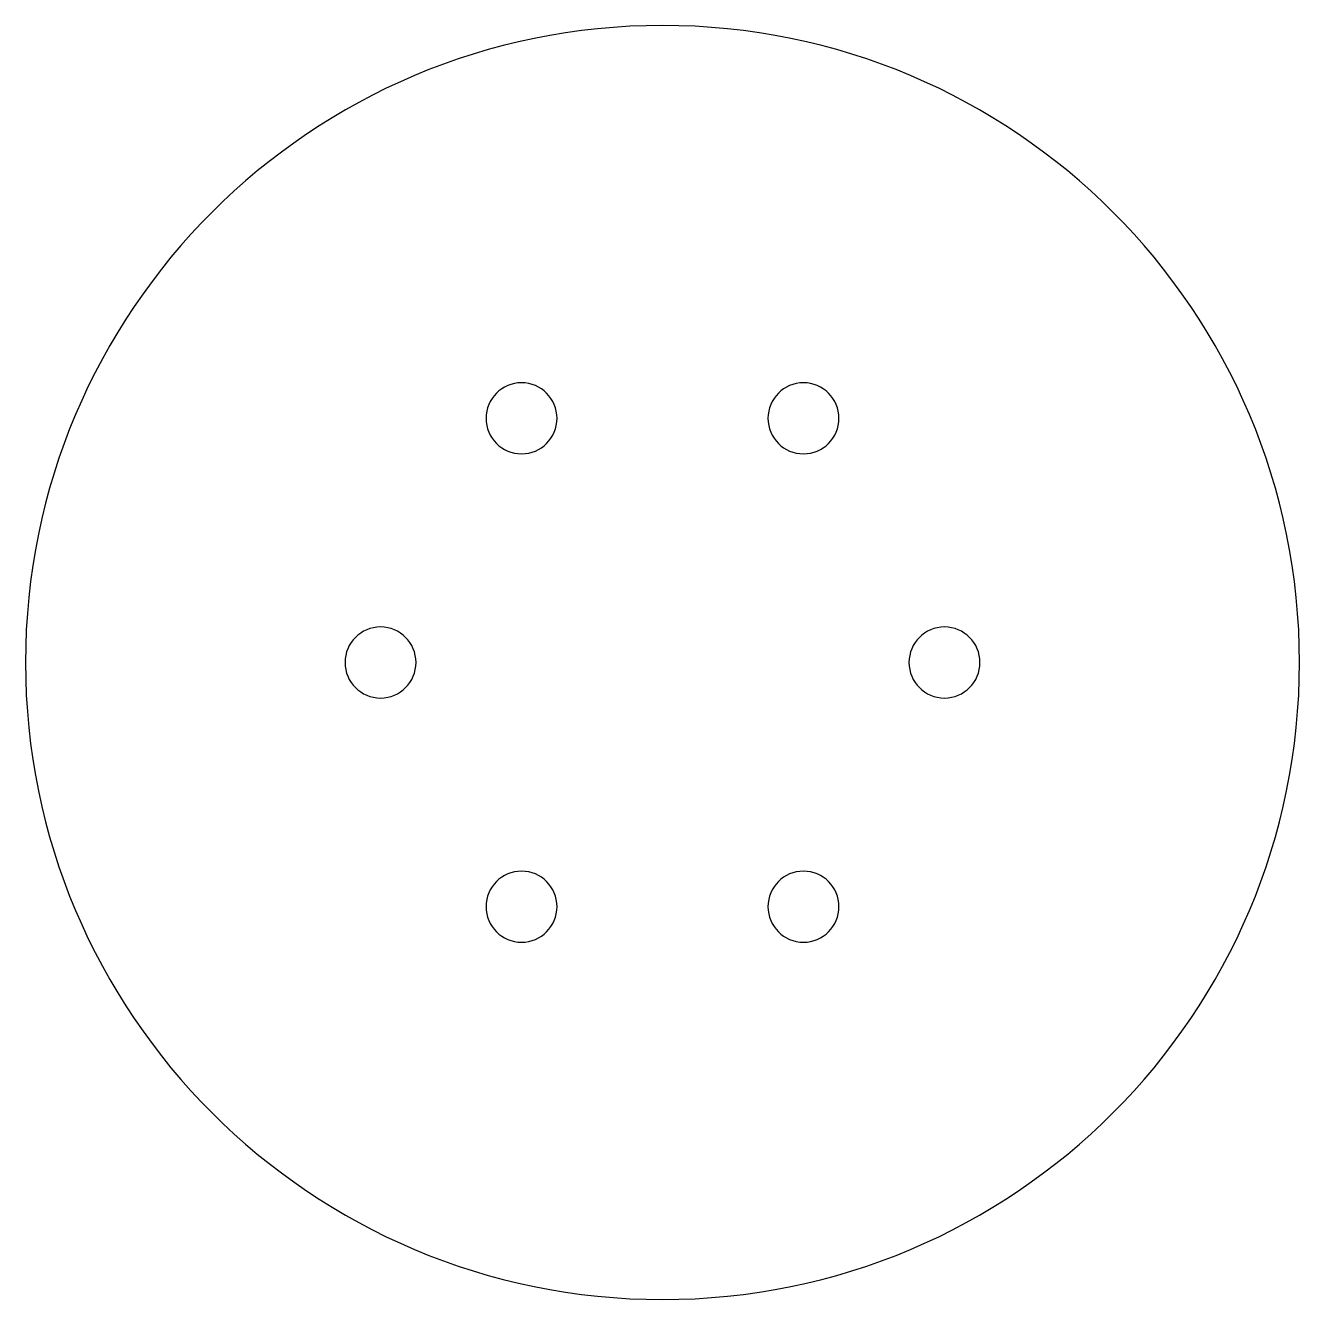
# Model space of a CAD drawing. Header units: millimetres. Extents: x 0 to 61, y 0 to 61.
import ezdxf

# ---------------------------------------------------------------- set-up
doc = ezdxf.new("R2010")
doc.units = ezdxf.units.MM

msp = doc.modelspace()

# ---------------------------------------------------------------- linework, layer by layer
at = {"layer": 'CUT'}
for centre, radius, start, end in [((30.5, 30.5), 30.5, 0, 180), ((23.75, 42.1913), 1.7, 0, 180), ((37.25, 42.1913), 1.7, 0, 180), ((23.75, 42.1913), 1.7, 180, 0), ((37.25, 42.1913), 1.7, 180, 0), ((17, 30.5), 1.7, 0, 180), ((44, 30.5), 1.7, 0, 180), ((30.5, 30.5), 30.5, 180, 0), ((17, 30.5), 1.7, 180, 0), ((44, 30.5), 1.7, 180, 0), ((23.75, 18.8087), 1.7, 0, 180), ((37.25, 18.8087), 1.7, 0, 180), ((23.75, 18.8087), 1.7, 180, 0), ((37.25, 18.8087), 1.7, 180, 0)]:
    msp.add_arc(centre, radius, start, end, dxfattribs=at)

doc.saveas('drawing.dxf')
